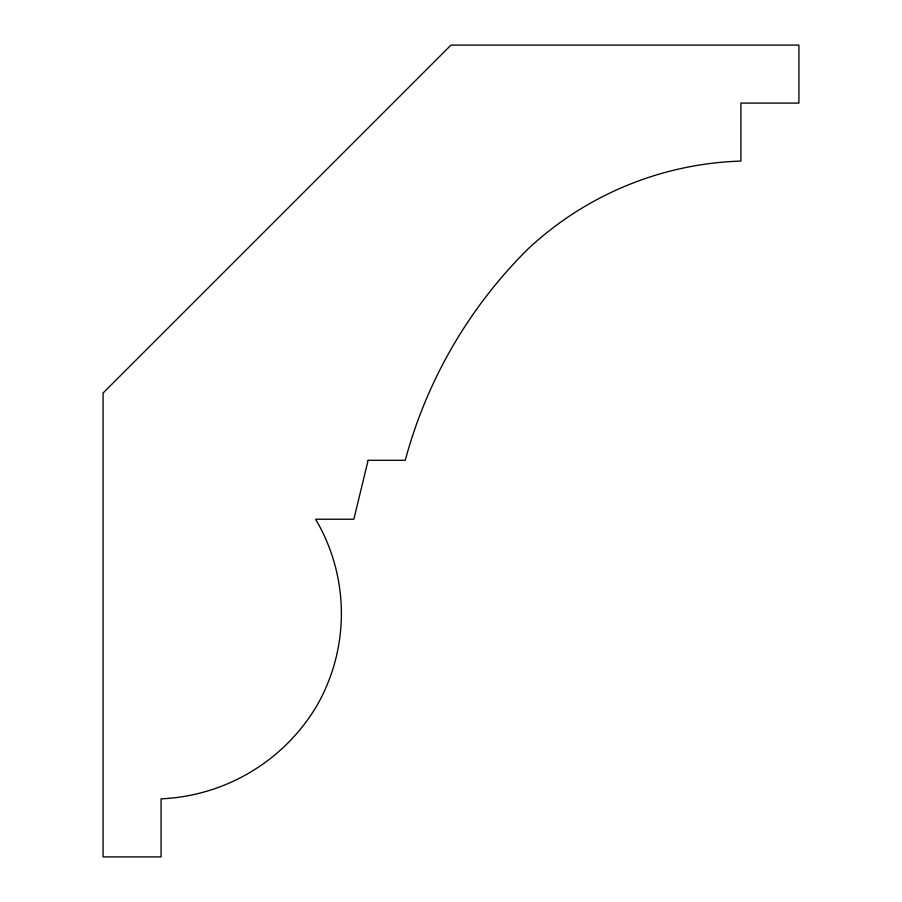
<?xml version="1.0" encoding="UTF-8"?>
<svg xmlns="http://www.w3.org/2000/svg" width="902" height="902" viewBox="0 0 902 902"><rect width="100%" height="100%" fill="white"/><g stroke="black" fill="none" stroke-linecap="round" stroke-linejoin="round"><path stroke-width="1.35" d="M368.129 460.302L353.843 519.225L315.61 519.225A185.519 185.519 0 0 1 316.703 705.995A190.863 190.863 0 0 1 161.075 798.834L161.075 856.9L103.087 856.9L103.087 393.013L451 45.1L798.913 45.1L798.913 103.087L740.925 103.087L740.925 161.075A326.693 326.693 0 0 0 528.087 248.896A468.285 468.285 0 0 0 405.257 460.302L368.129 460.302"/></g></svg>
